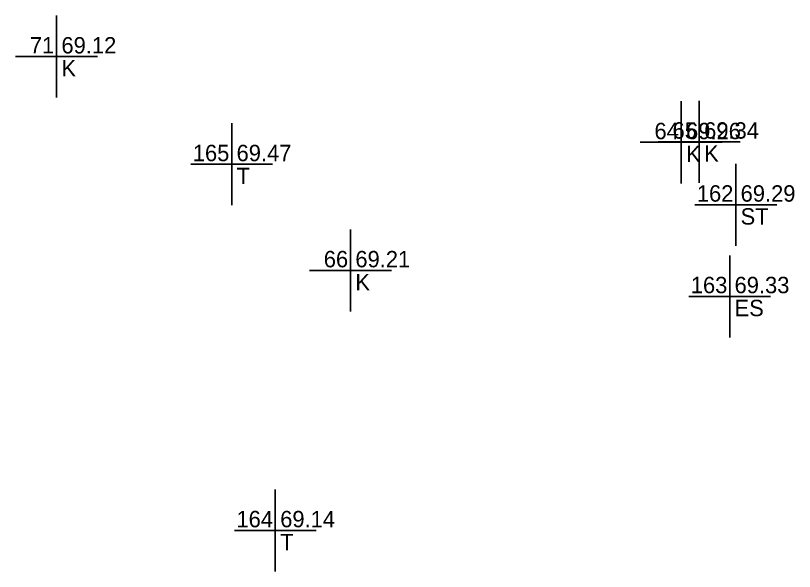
# Model space of a CAD drawing. Header units: metres. Extents: x 152719 to 152886, y 6408449 to 6408667.
# Drawn here: x 152855.22 to 152864.72, y 6408515.74 to 6408522.52 of the extents above; entities that cross this region are included whole.
import ezdxf
from ezdxf.enums import TextEntityAlignment as Align

# ---------------------------------------------------------------- set-up
doc = ezdxf.new("R2010")
doc.units = ezdxf.units.M
doc.header["$PDMODE"] = 2
doc.header["$PDSIZE"] = 0.5
for name, color, linetype in [('ES', 7, 'Continuous'), ('K', 7, 'Continuous'), ('pntdesc', 1, 'Continuous'), ('pntelev', 2, 'Continuous'), ('pntno', 3, 'Continuous'), ('ST', 7, 'Continuous'), ('T', 7, 'Continuous')]:
    doc.layers.add(name, color=color, linetype=linetype)

# ---------------------------------------------------------------- blocks, each defined once
blk = doc.blocks.new('meas')
at = {"color": 0}
blk.add_point((0, 0), dxfattribs=at)
at = {"layer": 'pntdesc'}
blk.add_attdef('PNTDESC', text='', height=1, dxfattribs=at).set_placement((0.298, -0.209), align=Align.TOP_LEFT)
at = {"layer": 'pntelev'}
blk.add_attdef('PNTELEV', (0.298, 0.19), '', height=1, dxfattribs=at)
at = {"layer": 'pntno'}
blk.add_attdef('PNTNO', text='', height=1, dxfattribs=at).set_placement((-0.142, 0.19), align=Align.RIGHT)

msp = doc.modelspace()

# ---------------------------------------------------------------- block references
at = {"layer": 'ES', "xscale": 0.2, "yscale": 0.2, "zscale": 0.2}
msp.add_blockref('meas', (152863.931, 6408519.0948, 69.3275), dxfattribs=at).add_auto_attribs({'PNTNO': '163', 'PNTELEV': '69.33', 'PNTDESC': 'ES'})
at = {"layer": 'K', "xscale": 0.2, "yscale": 0.2, "zscale": 0.2}
for p, values in [((152855.7169, 6408522.0182, 69.1216), {'PNTNO': '71', 'PNTELEV': '69.12', 'PNTDESC': 'K'}), ((152863.3389, 6408520.9728, 69.2637), {'PNTNO': '64', 'PNTELEV': '69.26', 'PNTDESC': 'K'}), ((152863.5595, 6408520.9796, 69.3375), {'PNTNO': '65', 'PNTELEV': '69.34', 'PNTDESC': 'K'}), ((152859.3036, 6408519.4108, 69.2136), {'PNTNO': '66', 'PNTELEV': '69.21', 'PNTDESC': 'K'})]:
    msp.add_blockref('meas', p, dxfattribs=at).add_auto_attribs(values)
at = {"layer": 'ST', "xscale": 0.2, "yscale": 0.2, "zscale": 0.2}
msp.add_blockref('meas', (152864.0049, 6408520.2113, 69.2945), dxfattribs=at).add_auto_attribs({'PNTNO': '162', 'PNTELEV': '69.29', 'PNTDESC': 'ST'})
at = {"layer": 'T', "xscale": 0.2, "yscale": 0.2, "zscale": 0.2}
for p, values in [((152857.8541, 6408520.7049, 69.4651), {'PNTNO': '165', 'PNTELEV': '69.47', 'PNTDESC': 'T'}), ((152858.3866, 6408516.2408, 69.1408), {'PNTNO': '164', 'PNTELEV': '69.14', 'PNTDESC': 'T'})]:
    msp.add_blockref('meas', p, dxfattribs=at).add_auto_attribs(values)

doc.saveas('drawing.dxf')
